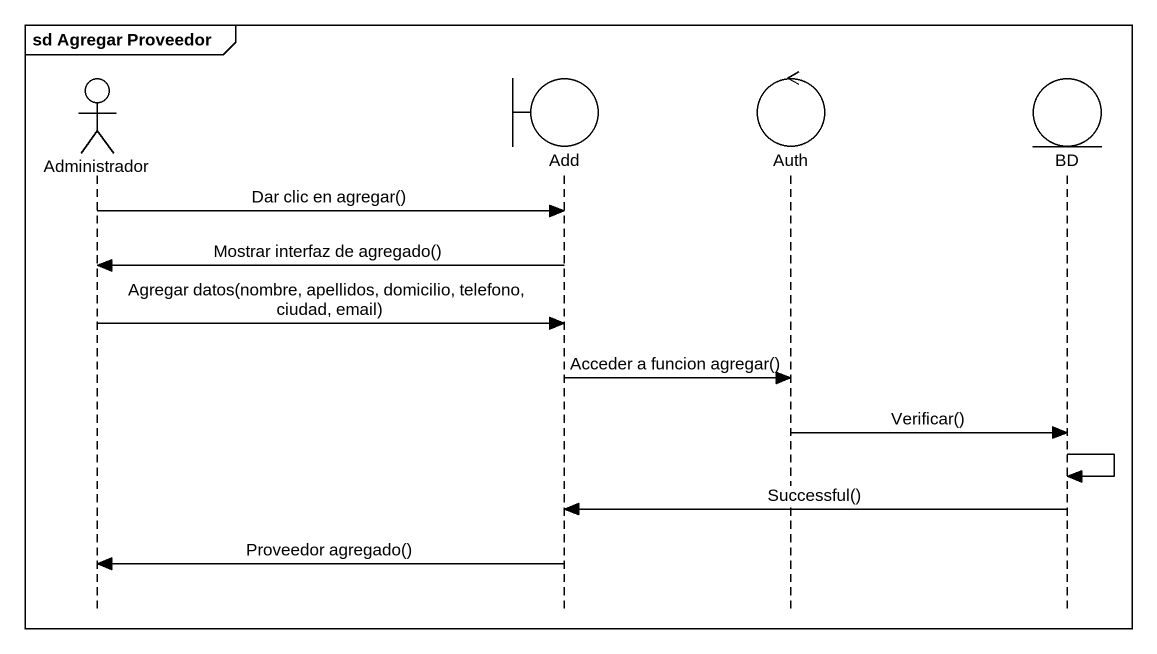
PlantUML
@startuml
mainframe sd Agregar Proveedor
hide footbox
actor Administrador
boundary Add
control Auth
entity BD

Administrador -> Add : Dar clic en agregar()
Add -> Administrador : Mostrar interfaz de agregado()
Administrador -> Add : Agregar datos(nombre, apellidos, domicilio, telefono, ciudad, email)
Add -> Auth : Acceder a funcion agregar()
Auth -> BD : Verificar()
BD -> BD
BD -> Add : Successful()
Add -> Administrador : Proveedor agregado()
@enduml
